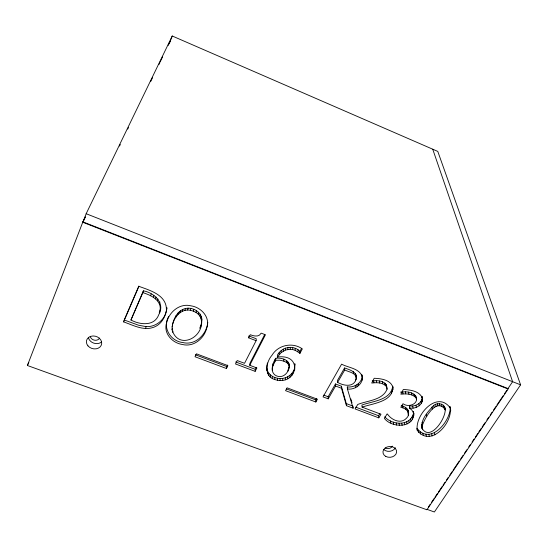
<?xml version="1.0" encoding="UTF-8"?>
<svg xmlns="http://www.w3.org/2000/svg" width="548" height="548" viewBox="0 0 548 548"><rect width="100%" height="100%" fill="white"/><g stroke="black" fill="none" stroke-linecap="round" stroke-linejoin="round"><path stroke-width="0.82" d="M299.749 353.138L299.756 351.172C293.18 344.63 281.624 347.014 277.452 355.083L277.37 357.063C304.051 353.357 297.16 386.58 274.747 379.545C263.691 376.27 265.855 362.194 271.993 355.241C278.124 344.925 292.605 341.952 302.332 348.891L299.989 353.234L295.173 350.295L292.68 349.549L290.241 349.261L285.508 350.028L281.165 352.624L277.37 357.063M299.989 353.234L299.996 351.261L301.551 348.377M444.955 409.637C445.791 403.814 437.373 401.992 433.742 405.404C428.132 411.5 420.46 419.336 422.015 428.296C430.413 442.606 447.545 416.459 444.962 407.876M297.975 351.706L297.989 349.74M422.015 428.296L421.638 424.405M266.766 370.455L266.91 365.215M172.072 329.759C171.976 320.47 177.538 308.627 188.039 308.161C195.307 308.058 203.205 313.942 201.705 321.861C201.822 339.246 177.675 349.24 172.072 329.759L172.367 328.485M172.531 326.444L172.545 325.039L172.099 326.944M294.666 370.215L294.927 363.975M294.803 365.16L294.817 363.824M295.173 350.295L295.201 348.329M293.495 372.969L293.523 370.955L294.694 368.208M292.68 349.549L292.714 347.59M291.92 375.318L291.954 373.304L293.523 370.955M289.947 377.271L289.981 375.25L291.954 373.304M289.166 367.42C290.741 359.961 281.48 357.412 275.774 358.276C272.39 363.194 269.431 372.996 276.692 375.962C284.008 379.01 290.529 370.66 289.049 363.817M290.241 349.261L290.276 347.302M289.008 365.817L288.337 364.256L288.385 362.262M288.817 369.153L288.858 367.146M287.844 349.419L287.892 347.459M288.337 364.256L287.536 363.235L287.584 361.248M287.693 378.784L287.741 376.757L289.981 375.25M287.967 371.092L287.995 369.749M287.536 363.235L286.46 362.413L286.515 360.42M285.296 379.812L285.35 377.784L287.741 376.757M201.363 323.758L201.787 319.011M272.274 370.427L272.438 366.222M285.508 350.028L285.563 348.062M282.679 380.428L282.747 378.401L285.35 377.784M286.46 362.413L283.843 361.146L283.905 359.159M283.268 351.09L283.33 349.131M280.055 380.6L280.131 378.572L282.747 378.401M281.165 352.624L281.234 350.651M279.199 354.611L279.274 352.638M277.411 380.312L277.494 378.284C272.514 377.312 267.486 373.846 266.89 368.448M274.747 379.545L274.843 377.517M272.335 368.229L273.014 365.537L275.685 360.262L275.774 358.276M274.466 362.331L274.555 360.337M275.103 361.18L275.192 359.193M272.274 378.387L272.37 376.36M273.014 365.537L273.11 363.543M270.233 376.949L270.342 374.928M268.65 375.229L268.76 373.215M267.513 373.25L267.623 371.236M160.03 310.791C162.057 300.441 150.967 295.098 142.836 292.646L143.384 290.83C154.303 292.769 165.496 303.229 158.742 314.716C154.426 326.56 139.932 324.875 130.945 320.011L143.384 290.83M248.874 335.924L256.265 338.753L256.108 340.692L244.545 363.317L237.216 360.557L235.489 363.961L255.135 371.345L255.293 369.338L256.341 367.318M449.956 406.705C453.915 422.008 430.728 448.326 417.295 430.365C414.583 415.22 437.222 389.806 450.271 407.986L449.949 406.589M255.135 371.345L256.889 367.968L249.751 365.276L249.929 363.283L264.78 334.376M256.108 340.692L248.689 337.856L248.813 336.568M361.988 378.052L362.221 375.764C363.824 383.908 354.94 390.114 347.439 389.025L347.288 386.97C353.487 387.539 360.125 384.312 361.988 378.052L362.187 380.086M166.613 310.127L166.88 307.729C165.996 315.778 162.05 324.019 154.057 327.122C143.692 331.198 133.212 325.197 123.601 321.882L124.012 320.621M226.42 368.509L227.872 365.612L196.431 353.816L195.019 356.748L226.42 368.509L227.393 365.064M400.499 392.142C405.65 391.457 411.863 391.587 415.61 395.69C419.967 403.581 408.698 408.102 402.986 403.725L400.8 407.274C406.26 407.945 411.651 413.706 406.369 418.336C400.739 424.385 391.313 419.905 387.45 414.055L387.094 413.918L384.374 418.377C392.08 428.659 416.069 428.104 413.507 411.61L413.911 415.336M356.097 379.401C358.262 372.14 349.693 369.742 344.562 367.968L337.5 380.36L337.616 382.394C343.493 385.724 353.357 387.751 356.097 379.401L355.974 374.709M200.671 326.868L201.705 321.861M201.445 320.902L200.945 318.361L201.294 316.477M200.945 318.361L199.869 316.073L200.219 314.196M207.788 322.279C206.76 334.335 195.383 345.809 182.751 342.527C170.524 341.178 162.092 327.567 168.668 316.484M199.869 316.073L198.232 314.107L198.588 312.23M413.877 413.713L411.774 409.918L409.603 408.281L409.438 405.89C415.117 407.02 422.857 403.027 422.049 396.533M409.603 408.281L409.794 407.979C416.281 409.466 424.652 403.76 422.104 396.636M198.232 314.107L196.061 312.47L196.424 310.593M196.061 312.47L193.382 311.175L193.752 309.305M172.75 323.882C174.839 316.244 181.772 308.401 190.423 310.298L190.807 308.435M187.649 310.024L188.039 308.161M184.977 310.339L185.382 308.476M182.347 311.25L182.758 309.38M179.943 312.716L180.361 310.846M177.71 314.792L178.141 312.915M175.723 317.429L176.155 315.545M172.654 332.335L172.949 331.054M407.952 413.11C409.63 408.849 404.451 406.527 401.205 405.458M267.088 364.475L267.445 362.995M372.215 380.915C377.099 380.367 383.271 380.49 386.409 384.874L387.066 389.155C382.579 400.396 367.489 400.485 357.721 404.479L355.09 408.938L378.791 417.857L380.983 414.247L362.091 407.123L361.899 405.034C372.428 401.177 390.936 400.321 392.717 386.244M422.029 426.536C424.166 418.727 436.503 396.526 445.435 409.973M362.091 407.123C372.681 403.431 393.944 401.746 392.8 386.299M384.751 416.788C392.286 425.474 410.438 426.282 413.548 413.226M159.386 303.798L159.879 301.948M157.454 300.777L157.954 298.934M155.564 298.893L156.064 297.057M145.576 328.526L146.111 326.622C155.598 327.183 164.578 320.162 166.38 310.839M153.365 297.269L153.878 295.441M150.638 295.783L151.166 293.954M159.235 312.84L160.516 308.921M82.748 222.235L508.147 389.005L426.933 509.784L27.4 365.495L82.748 222.235L85.351 216.85M508.003 388.559L83.001 221.913L86.166 213.72L172.25 35.997L437.784 151.406L520.6 384.84L434.379 512.003L426.851 509.284M169.448 42.956L170.072 41.374L168.215 45.217L170.12 41.395M170.428 40.62L172.25 35.997M199.705 328.286L201.02 324.964M138.822 286.077L124.211 319.991L138.589 325.238L146.111 326.622M123.601 321.882L138.918 286.337C149.94 290.399 166.517 294.934 166.407 309.593M130.945 320.011L142.836 292.646M27.4 365.495L28.825 362.392M83.001 221.913L85.228 217.303M159.002 64.438L159.742 62.904M119.539 146.042L120.279 144.501M127.711 129.109L128.458 127.574M150.755 81.392L152.611 77.542M160.043 62.15L162.64 56.766M248.689 337.856L250.278 334.718C253.82 336.143 258.985 337.369 261.177 333.143L265.438 334.78L249.751 365.276M315.854 402.006L317.429 399.218L287.077 387.826L285.542 390.656L315.854 402.006L315.806 399.93L316.593 398.54M362.427 377.791C360.68 368.352 348.446 367.907 341.596 364.16L323.039 396.889L328.231 398.841L328.149 396.766L335.445 383.963L341.377 386.21L346.302 403.602L346.446 405.691L353.124 408.198L352.953 406.109L346.302 403.602M328.231 398.841L335.554 386.004L335.445 383.963M337.616 382.394L344.706 369.975L344.562 367.968M378.791 417.857L378.545 415.74L379.853 413.582M428.283 507.16L430.187 504.324M431.619 502.194L433.995 498.653M434.954 497.235L437.331 493.693M438.284 492.275L442.099 486.603M443.051 485.185L444.955 482.35M446.387 480.226L448.291 477.39M449.723 475.26L452.107 471.718M453.059 470.3L459.251 461.087M460.683 458.957L463.06 455.415M464.492 453.285L466.875 449.744M468.78 446.908L470.211 444.777M472.116 441.948L474.02 439.112M475.452 436.982L477.829 433.441M478.788 432.023L481.165 428.474M482.117 427.056L484.98 422.809M486.884 419.974L488.789 417.138M490.22 415.007L492.125 412.171M493.556 410.048L495.94 406.5M496.892 405.088L503.085 395.868M504.516 393.745L506.893 390.197M507.845 388.779L512.613 381.696L432.735 149.214M417.295 430.365L416.918 428.228C429.831 445.264 449.497 422.693 450.292 408.329L450.778 410.425M387.066 389.155L386.689 386.922C383.353 382.326 376.825 382.381 371.715 383.045L374.181 378.271C381.024 378.552 390.923 379.791 393.005 387.662M416.562 399.704L415.987 397.766C412.219 393.642 405.993 393.519 400.828 394.204L403.314 389.505C410.096 389.779 419.343 390.93 422.371 398.019M275.685 360.262L279.925 360.221L283.843 361.146M277.494 378.284L280.131 378.572M190.423 310.298L193.382 311.175M195.376 354.775L226.667 366.509M286.392 388.902L315.806 399.93M235.715 361.968L255.293 369.338M323.71 395.101L328.149 396.766M355.707 407.143L378.545 415.74M335.554 386.004L341.507 388.258L346.446 405.691M344.706 369.975C348.631 371.982 355.7 372.633 356.337 378.038M86.166 213.72L520.6 384.84M421.624 426.159L422.542 429.796M347.288 386.97L347.761 388.566M350.83 398.93L352.008 402.917M347.439 389.025L353.124 408.198M272.37 368.42L272.637 369.592M444.435 406.383L444.901 408.479M443.305 405.164L443.77 407.26M441.503 404.212L441.962 406.301M439.441 403.684L439.893 405.773M437.489 403.718L437.934 405.808M435.598 404.301L436.037 406.39M433.742 405.404L434.174 407.493M431.934 406.986L432.365 409.082M434.448 432.783L434.872 434.934M431.701 433.852L432.119 436.003M426.317 414.514L426.721 416.624M422.193 397.711L422.59 399.787M428.865 434.283L429.276 436.434M421.85 399.54L422.241 401.622M420.919 401.444L421.309 403.534M425.947 434.085L426.351 436.235M418.857 403.718L419.241 405.808M422.145 422.309L422.535 424.44M422.94 433.249L423.33 435.4M415.61 395.69L415.987 397.766M413.932 394.087L414.302 396.156M415.966 405.267L416.336 407.356M420.213 431.92L420.597 434.064M418.206 430.249L418.583 432.386M411.541 392.902L411.904 394.971M412.678 406.013L413.041 408.109M413.11 415.014L413.473 417.124M408.582 392.115L408.931 394.176M412.117 416.973L412.473 419.083M409.438 405.89L409.794 407.979M410.623 418.919L410.973 421.042M405.397 391.799L405.739 393.861M408.178 410.431L408.63 413.788M407.691 409.315L408.034 411.418M408.068 413.809L408.301 415.213M408.801 420.528L409.151 422.652M405.691 407.472L406.034 409.562M402.684 391.882L403.013 393.944M406.705 421.796L407.048 423.919M402.657 406.013L402.986 408.102M404.376 422.714L404.712 424.844M401.78 423.275L402.109 425.406M399.06 423.364L399.376 425.488M392.738 387.505L393.039 389.56M392.265 389.457L392.567 391.512M396.225 422.974L396.533 425.097M391.286 391.471L391.58 393.533M393.3 422.097L393.594 424.221M386.409 384.874L386.689 386.922M390.546 420.885L390.834 423.008M384.888 383.086L385.169 385.128M382.456 381.744L382.723 383.785M379.476 380.963L379.73 383.004M376.312 380.655L376.558 382.689M373.661 380.737L373.9 382.778M361.803 374.318L361.933 375.668M358.447 383.607L358.632 385.648M356.94 384.765L357.125 386.813M355.344 373.476L355.522 375.496M355.351 379.456L355.467 380.812M355.255 385.676L355.426 387.724M353.261 371.613L353.433 373.633M341.377 386.21L341.507 388.258M392.306 446.141A4.679 3.706 -4.4 0 1 385.21 448.024M99.531 338.095A4.905 4.042 15.4 0 1 94.448 340.178A4.905 4.042 15.4 0 1 90.242 336.342M395.375 447.743A6.802 5.391 -4.5 0 1 383.771 449.545M101.579 341.966A7.686 6.329 15.3 0 1 93.722 343.117A7.686 6.329 15.3 0 1 88.427 337.458M166.681 322.56C163.057 333.143 172.175 343.027 182.347 344.473C193.478 347.357 204.055 338.698 206.712 328.177C210.624 317.491 201.376 307.346 191.074 305.853C179.806 302.948 169.147 311.867 166.681 322.56M87.981 345.877A7.761 6.371 15.2 0 0 101.147 345.487A7.761 6.371 15.2 0 0 93.009 335.979A7.761 6.371 15.2 0 0 87.981 345.877M385.758 456.395A6.864 5.418 -4.4 0 0 396.608 452.278A6.864 5.418 -4.4 0 0 387.018 447.024A6.864 5.418 -4.4 0 0 385.758 456.395"/></g></svg>
